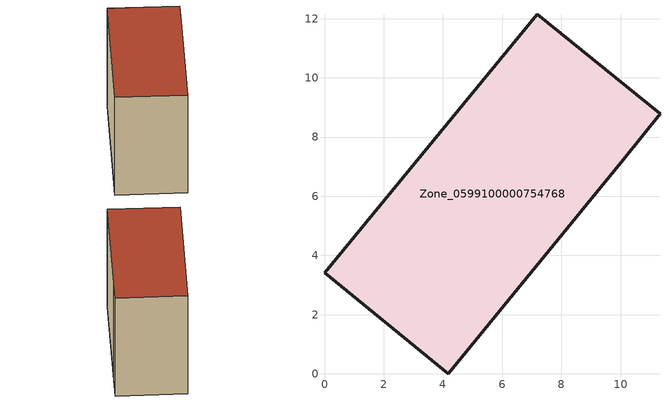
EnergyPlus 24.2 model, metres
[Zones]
Zone_0599100000754768
 floor ground (C_G): 7.18,12.15 11.33,8.79 10.09,7.23 4.17,0 0,3.41 z0
 wall outside (C_F): 4.17,0 10.09,7.23 11.33,8.79 7.18,12.15 0,3.41 4.17,0 z0:8.83
 roof outside (C_R): 11.33,8.79 7.18,12.15 0,3.41 4.17,0 10.09,7.23 z8.83
[BUILDING]
Pand.0599100000754768: North Axis=0; Terrain=City; Loads Convergence Tolerance Value=0.04; Temperature Convergence Tolerance Value=0.4; Solar Distribution=FullExterior; Maximum Number of Warmup Days=25; Minimum Number of Warmup Days=1
[Site:Location]
Rotterdam.The.Hague.AP_ZH_NLD Design_Conditions: Latitude=51.96; Longitude=4.45; Time Zone=1; Elevation=-4.5
[SITE:GROUNDTEMPERATURE:BUILDINGSURFACE]
18, 18, 18, 18, 18, 18, 18, 18, 18, 18, 18, 18
[MATERIAL] Thermal Absorptance=0.9; Solar Absorptance=0.7; Visible Absorptance=0.7
Name | Roughness | Thickness | Conductivity | Density | Specific Heat
G.TI.2006-2014 | MediumSmooth | 0.15 | 0.06 | 540 | 1210
F.TI.2006-2014 | Rough | 0.3 | 0.12 | 1920 | 840
R.TI.2006-2014 | MediumRough | 0.2 | 0.08 | 1500 | 1000
[CONSTRUCTION]
C_G: G.TI.2006-2014
C_F: F.TI.2006-2014
C_R: R.TI.2006-2014
[ZONE]
Zone_0599100000754768: Type=1; Multiplier=1; Ceiling Height=Autocalculate; Volume=Autocalculate; Floor Area=autocalculate; Part of Total Floor Area=Yes
[ZONEINFILTRATION:DESIGNFLOWRATE]
Infil_Zone_0599100000754768: Zone or ZoneList or Space or SpaceList=Zone_0599100000754768; Schedule=AlwaysOn; Design Flow Rate Calculation Method=Flow/Area; Flow Rate per Floor Area=0.0015; Constant Term Coefficient=1; Temperature Term Coefficient=0; Velocity Term Coefficient=0; Velocity Squared Term Coefficient=0
[HVACTEMPLATE:ZONE:IDEALLOADSAIRSYSTEM]
Zone_0599100000754768: Maximum Heating Supply Air Temperature=50; Minimum Cooling Supply Air Temperature=13; Maximum Heating Supply Air Humidity Ratio=0.0156; Minimum Cooling Supply Air Humidity Ratio=0.0077; Heating Limit=NoLimit; Cooling Limit=NoLimit; Dehumidification Control Type=ConstantSensibleHeatRatio; Cooling Sensible Heat Ratio=0.7; Dehumidification Setpoint=60; Humidification Control Type=None; Humidification Setpoint=30; Outdoor Air Method=None; Outdoor Air Flow Rate per Person=0.00944; Outdoor Air Flow Rate per Zone Floor Area=0; Outdoor Air Flow Rate per Zone=0; Demand Controlled Ventilation Type=None; Outdoor Air Economizer Type=NoEconomizer; Heat Recovery Type=None; Sensible Heat Recovery Effectiveness=0.7; Latent Heat Recovery Effectiveness=0.65
[ZONECONTROL:THERMOSTAT]
ThermostatControl_Zone_0599100000754768: Zone or ZoneList=Zone_0599100000754768; Control Type Schedule=DualSetpointControlType; Control 1=Thermostat_Zone_0599100000754768; Temperature Difference Between Cutout And Setpoint=0
[THERMOSTATSETPOINT:DUALSETPOINT]
Thermostat_Zone_0599100000754768: Heating Setpoint Temperature Schedule=HeatingSetpoint_Zone_0599100000754768; Cooling Setpoint Temperature Schedule=CoolingSetpoint_Zone_0599100000754768
[SCHEDULE:COMPACT]
HeatingSetpoint_Zone_0599100000754768: Through: 12/31, For: AllDays, Until: 24:00, 21
CoolingSetpoint_Zone_0599100000754768: Through: 12/31, For: AllDays, Until: 24:00, 24
DualSetpointControlType: Through: 12/31, For: AllDays, Until: 24:00, 4
AlwaysOn: Through: 12/31, For: AllDays, Until: 24:00, 1
